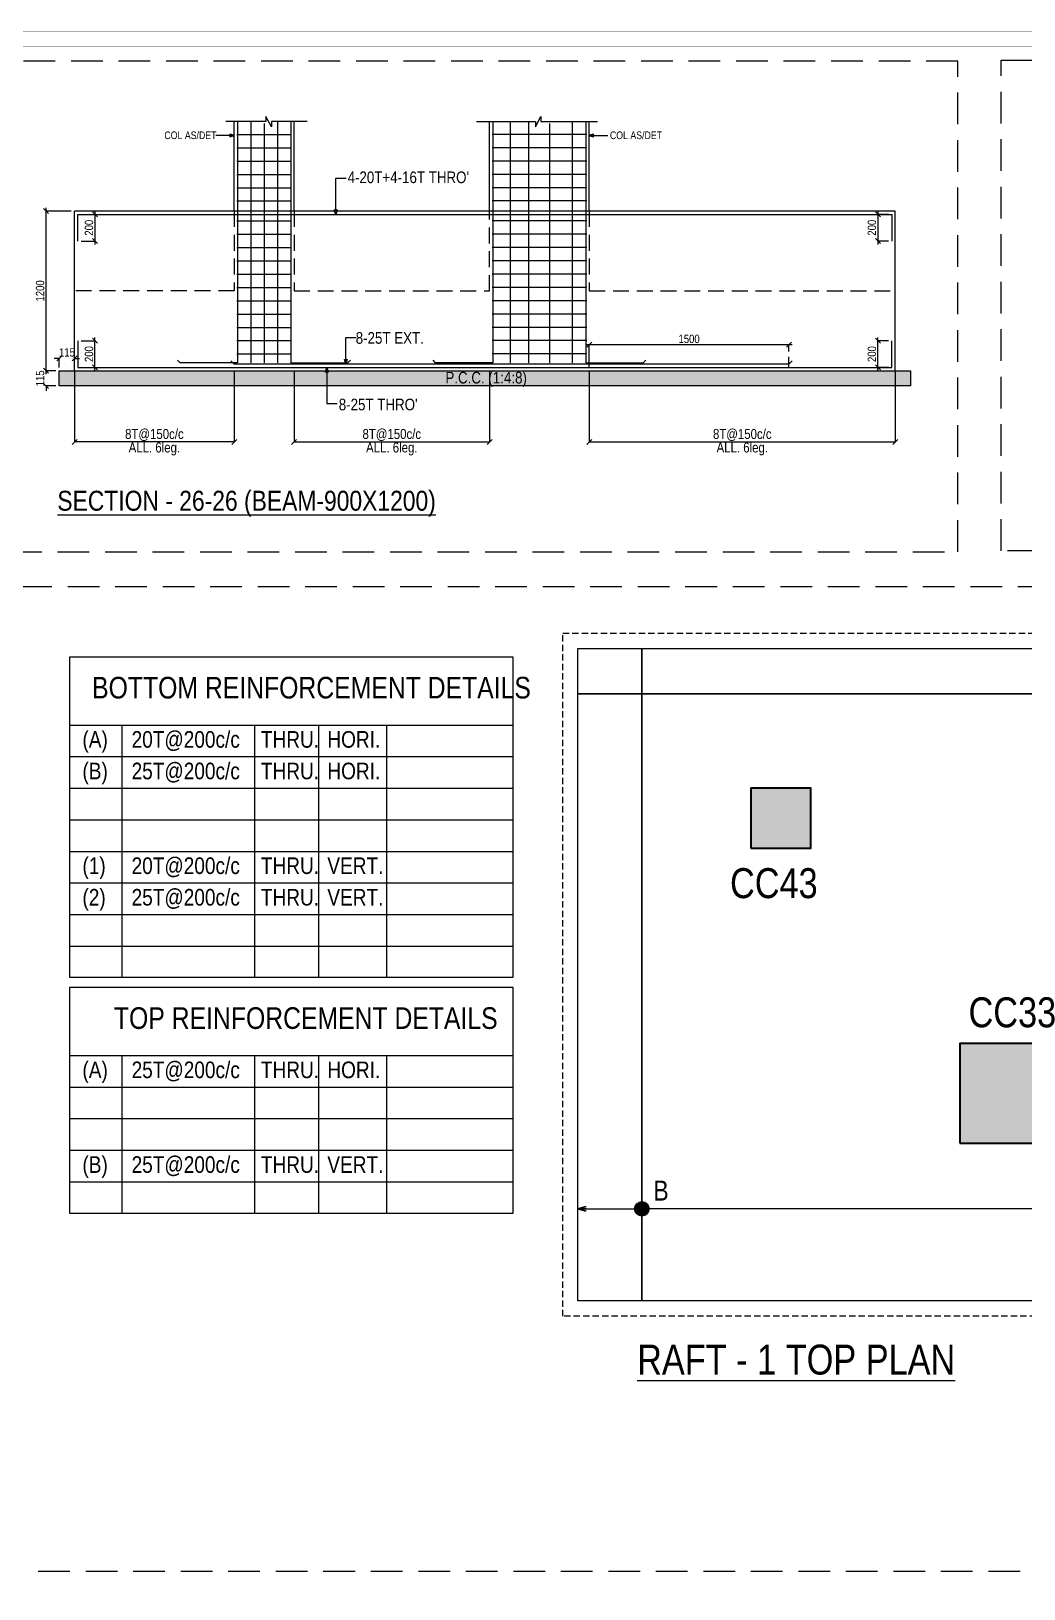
# Model space of a CAD drawing. Header units: millimetres. Extents: x 1112055 to 3390982, y -148532 to 766891.
# Drawn here: x 2405040 to 2434893, y 337488 to 384336 of the extents above; entities that cross this region are included whole.
import ezdxf

# ---------------------------------------------------------------- set-up
doc = ezdxf.new("R2010")
doc.units = ezdxf.units.MM
doc.header["$PDMODE"] = 35
doc.header["$PDSIZE"] = -25
doc.linetypes.add('Hidden', pattern=[9.525, 6.35, -3.175])
for name, color, linetype, lineweight in [('B COL. NO', 202, 'Continuous', 30), ('B COL. NO.', 3, 'Continuous', 20), ('B FINAL COLUMN', 1, 'Continuous', 30), ('B FOOTING', 49, 'Continuous', 20), ('B HATCH', 250, 'Continuous', 0), ('B P.C.C', 251, 'Continuous', 0), ('B STEEL', 34, 'Continuous', 15), ('B STEEL TEXT', 7, 'Continuous', 15), ('B TITLE BLOCK', 250, 'Continuous', 0), ('B-COL NO', 7, 'Continuous', 5), ('B-REINF-1', 32, 'Continuous', 30), ('B-ST DIM', 250, 'Continuous', 18), ('g-sol250', 250, 'Continuous', 5), ('P STEEL', 7, 'Continuous', 30)]:
    doc.layers.add(name, color=color, linetype=linetype, lineweight=lineweight)
doc.styles.add('ARIAL', font='arial.ttf')
doc.styles.add('Q1', font='g13f12d.shx', dxfattribs={"width": 0.8})
doc.styles.add('SWINC', font='swissc.ttf')
doc.styles.add('SWINS', font='swissc.ttf')
doc.dimstyles.new('BH-STD', dxfattribs={"dimscale": 0, "dimtxt": 230, "dimasz": 125, "dimexe": 0, "dimexo": 100, "dimgap": 50, "dimtad": 1, "dimdec": 0, "dimzin": 1, "dimdsep": 46, "dimtxsty": 'Q1', "dimblk": 'ARCHTICK', "dimcen": 1, "dimdle": 100, "dimclrd": 250, "dimclre": 250, "dimclrt": 256, "dimadec": 0, "dimazin": 0, "dimtfac": 1, "dimtdec": 0, "dimtix": 1, "dimtofl": 0, "dimtmove": 0, "dimatfit": 2, "dimfxl": 1, "dimtolj": 1, "dimtzin": 0, "dimlwd": 9, "dimlwe": 9, "dimarcsym": 0})
doc.dimstyles.new('BHOOMI', dxfattribs={"dimtxt": 230, "dimasz": 150, "dimexe": 10, "dimexo": 0, "dimgap": 25, "dimtad": 1, "dimdec": 0, "dimzin": 0, "dimdsep": 46, "dimtxsty": 'SWINC', "dimblk": 'OBLIQUE', "dimcen": 0.09, "dimclrd": 250, "dimclre": 250, "dimclrt": 256, "dimaunit": 1, "dimadec": 3, "dimazin": 0, "dimtfac": 1, "dimtdec": 0, "dimtofl": 0, "dimtmove": 1, "dimatfit": 3, "dimfxl": 100, "dimtolj": 1, "dimtzin": 0, "dimlwd": 9, "dimlwe": 5, "dimarcsym": 0})
doc.dimstyles.new('DIM 1', dxfattribs={"dimscale": 0, "dimtxt": 230, "dimasz": 150, "dimexe": 0.18, "dimexo": 0.0625, "dimgap": 0.5, "dimtad": 1, "dimdec": 0, "dimzin": 0, "dimdsep": 46, "dimtxsty": 'ARIAL', "dimblk": 'OBLIQUE', "dimcen": 6, "dimse1": 1, "dimse2": 1, "dimclrd": 256, "dimclrt": 256, "dimadec": 0, "dimazin": 2, "dimtfac": 0.75, "dimtdec": 0, "dimtix": 1, "dimtofl": 0, "dimtmove": 1, "dimatfit": 3, "dimldrblk": 'OPEN30', "dimfxl": 0.18, "dimfrac": 1, "dimtolj": 1, "dimtzin": 0, "dimlwd": -1, "dimarcsym": 0})

# ---------------------------------------------------------------- blocks, each defined once
blk = doc.blocks.new('_Oblique')
at = {"color": 0, "linetype": 'ByBlock', "lineweight": -2}
blk.add_line((-0.5, -0.5), (0.5, 0.5), dxfattribs=at)
blk = doc.blocks.new('*D1230')
at = {"layer": 'B-ST DIM', "color": 7, "lineweight": 9, "ltscale": 50, "transparency": 16777216}
for p, q in [((2406546, 375024), (2406958, 375024)), ((2406958, 374124), (2406958, 375124))]:
    blk.add_line(p, q, dxfattribs=at)
at = {"layer": 'B-ST DIM', "color": 7, "linetype": 'Hidden', "lineweight": 9, "ltscale": 50, "transparency": 16777216}
blk.add_line((2406546, 374224), (2406958, 374224), dxfattribs=at)
at = {"layer": 'Defpoints', "color": 0, "ltscale": 50, "transparency": 16777216}
for p in [(2406446, 375024), (2406958, 375024), (2406446, 374224)]:
    blk.add_point(p, dxfattribs=at)
at = {"layer": 'B-ST DIM', "color": 7, "lineweight": 9, "ltscale": 50, "transparency": 16777216, "xscale": 150, "yscale": 150, "zscale": 150}
for p, rotation in [((2406958, 375024), 90), ((2406958, 374224), 270)]:
    blk.add_blockref('_Oblique', p, dxfattribs=dict(at, rotation=rotation))
at = {"layer": 'B-ST DIM', "color": 7, "ltscale": 50, "transparency": 16777216, "insert": (2406780, 374624), "char_height": 250, "attachment_point": 5, "rotation": 90, "style": 'SWINC'}
blk.add_mtext('\\A1;200', dxfattribs=at)
blk = doc.blocks.new('*D1231')
at = {"layer": 'B-ST DIM', "color": 7, "lineweight": 9, "ltscale": 50, "transparency": 16777216}
for p, q in [((2405488, 374024), (2405488, 379024)), ((2406246, 378924), (2405488, 378924))]:
    blk.add_line(p, q, dxfattribs=at)
at = {"layer": 'B-ST DIM', "color": 7, "linetype": 'Hidden', "lineweight": 9, "ltscale": 50, "transparency": 16777216}
blk.add_line((2405786, 374124), (2405488, 374124), dxfattribs=at)
at = {"layer": 'Defpoints', "color": 0, "ltscale": 50, "transparency": 16777216}
for p in [(2405488, 378924), (2406346, 378924), (2405886, 374124)]:
    blk.add_point(p, dxfattribs=at)
at = {"layer": 'B-ST DIM', "color": 7, "lineweight": 9, "ltscale": 50, "transparency": 16777216, "xscale": 150, "yscale": 150, "zscale": 150}
for p, rotation in [((2405488, 378924), 90), ((2405488, 374124), 270)]:
    blk.add_blockref('_Oblique', p, dxfattribs=dict(at, rotation=rotation))
at = {"layer": 'B-ST DIM', "color": 7, "ltscale": 50, "transparency": 16777216, "insert": (2405310, 376524), "char_height": 250, "attachment_point": 5, "rotation": 90, "style": 'SWINC'}
blk.add_mtext('\\A1;1200', dxfattribs=at)
blk = doc.blocks.new('*D1232')
at = {"layer": 'B-ST DIM', "color": 7, "lineweight": 9, "ltscale": 50, "transparency": 16777216}
for p, q in [((2405488, 374124), (2405488, 374274)), ((2405786, 373664), (2405488, 373664)), ((2405488, 373664), (2405488, 373514))]:
    blk.add_line(p, q, dxfattribs=at)
at = {"layer": 'B-ST DIM', "color": 7, "linetype": 'Hidden', "lineweight": 9, "ltscale": 50, "transparency": 16777216}
blk.add_line((2405786, 374124), (2405488, 374124), dxfattribs=at)
at = {"layer": 'Defpoints', "color": 0, "ltscale": 50, "transparency": 16777216}
for p in [(2405886, 374124), (2405488, 373664), (2405886, 373664)]:
    blk.add_point(p, dxfattribs=at)
at = {"layer": 'B-ST DIM', "color": 7, "lineweight": 9, "ltscale": 50, "transparency": 16777216, "xscale": 150, "yscale": 150, "zscale": 150}
for p, rotation in [((2405488, 374124), 270), ((2405488, 373664), 90)]:
    blk.add_blockref('_Oblique', p, dxfattribs=dict(at, rotation=rotation))
at = {"layer": 'B-ST DIM', "color": 7, "ltscale": 50, "transparency": 16777216, "insert": (2405310, 373894), "char_height": 250, "attachment_point": 5, "rotation": 90, "style": 'SWINC'}
blk.add_mtext('\\A1;115', dxfattribs=at)
blk = doc.blocks.new('*D1233')
at = {"layer": 'B-ST DIM', "color": 7, "lineweight": 9, "ltscale": 50, "transparency": 16777216}
for p, q in [((2405886, 374494), (2405736, 374494)), ((2406346, 374224), (2406346, 374494)), ((2406346, 374494), (2406496, 374494))]:
    blk.add_line(p, q, dxfattribs=at)
at = {"layer": 'B-ST DIM', "color": 7, "linetype": 'Hidden', "lineweight": 9, "ltscale": 50, "transparency": 16777216}
blk.add_line((2405886, 374224), (2405886, 374494), dxfattribs=at)
at = {"layer": 'Defpoints', "color": 0, "ltscale": 50, "transparency": 16777216}
for p in [(2406346, 374494), (2405886, 374124), (2406346, 374124)]:
    blk.add_point(p, dxfattribs=at)
at = {"layer": 'B-ST DIM', "color": 7, "lineweight": 9, "ltscale": 50, "transparency": 16777216, "xscale": 150, "yscale": 150, "zscale": 150}
blk.add_blockref('_Oblique', (2405886, 374494), dxfattribs=at)
at = {"layer": 'B-ST DIM', "color": 7, "lineweight": 9, "ltscale": 50, "transparency": 16777216, "xscale": 150, "yscale": 150, "zscale": 150, "rotation": 180}
blk.add_blockref('_Oblique', (2406346, 374494), dxfattribs=at)
at = {"layer": 'B-ST DIM', "color": 7, "ltscale": 50, "transparency": 16777216, "insert": (2406116, 374672), "char_height": 250, "attachment_point": 5, "style": 'SWINC'}
blk.add_mtext('\\A1;115', dxfattribs=at)
blk = doc.blocks.new('_Open30')
at = {"color": 0, "linetype": 'ByBlock', "lineweight": -2}
for p, q in [((-1, 0.27), (0, 0)), ((0, 0), (-1, -0.27)), ((0, 0), (-1, 0))]:
    blk.add_line(p, q, dxfattribs=at)
blk = doc.blocks.new('*D1234')
at = {"layer": 'B-ST DIM', "color": 7, "lineweight": 9, "ltscale": 50, "transparency": 16777216}
for p, q in [((2430503, 374124), (2430503, 375124)), ((2430826, 375024), (2430503, 375024))]:
    blk.add_line(p, q, dxfattribs=at)
at = {"layer": 'B-ST DIM', "color": 7, "linetype": 'Hidden', "lineweight": 9, "ltscale": 50, "transparency": 16777216}
blk.add_line((2430826, 374224), (2430503, 374224), dxfattribs=at)
at = {"layer": 'Defpoints', "color": 0, "ltscale": 50, "transparency": 16777216}
for p in [(2430503, 375024), (2430926, 375024), (2430926, 374224)]:
    blk.add_point(p, dxfattribs=at)
at = {"layer": 'B-ST DIM', "color": 7, "lineweight": 9, "ltscale": 50, "transparency": 16777216, "xscale": 150, "yscale": 150, "zscale": 150}
for p, rotation in [((2430503, 375024), 90), ((2430503, 374224), 270)]:
    blk.add_blockref('_Oblique', p, dxfattribs=dict(at, rotation=rotation))
at = {"layer": 'B-ST DIM', "color": 7, "ltscale": 50, "transparency": 16777216, "insert": (2430325, 374624), "char_height": 250, "attachment_point": 5, "rotation": 90, "style": 'SWINC'}
blk.add_mtext('\\A1;200', dxfattribs=at)
blk = doc.blocks.new('*D1235')
at = {"layer": 'B-ST DIM', "color": 7, "linetype": 'Hidden', "lineweight": 9, "ltscale": 50, "transparency": 16777216}
blk.add_line((2406546, 378824), (2406958, 378824), dxfattribs=at)
at = {"layer": 'B-ST DIM', "color": 7, "lineweight": 9, "ltscale": 50, "transparency": 16777216}
for p, q in [((2406958, 378924), (2406958, 377924)), ((2406546, 378024), (2406958, 378024))]:
    blk.add_line(p, q, dxfattribs=at)
at = {"layer": 'Defpoints', "color": 0, "ltscale": 50, "transparency": 16777216}
for p in [(2406446, 378824), (2406446, 378024), (2406958, 378024)]:
    blk.add_point(p, dxfattribs=at)
at = {"layer": 'B-ST DIM', "color": 7, "lineweight": 9, "ltscale": 50, "transparency": 16777216, "xscale": 150, "yscale": 150, "zscale": 150}
for p, rotation in [((2406958, 378824), 90), ((2406958, 378024), 270)]:
    blk.add_blockref('_Oblique', p, dxfattribs=dict(at, rotation=rotation))
at = {"layer": 'B-ST DIM', "color": 7, "ltscale": 50, "transparency": 16777216, "insert": (2406780, 378424), "char_height": 250, "attachment_point": 5, "rotation": 90, "style": 'SWINC'}
blk.add_mtext('\\A1;200', dxfattribs=at)
blk = doc.blocks.new('*D1236')
at = {"layer": 'B-ST DIM', "color": 7, "lineweight": 9, "ltscale": 50, "transparency": 16777216}
for p, q in [((2430503, 378924), (2430503, 377924)), ((2430826, 378024), (2430503, 378024))]:
    blk.add_line(p, q, dxfattribs=at)
at = {"layer": 'B-ST DIM', "color": 7, "linetype": 'Hidden', "lineweight": 9, "ltscale": 50, "transparency": 16777216}
blk.add_line((2430826, 378824), (2430503, 378824), dxfattribs=at)
at = {"layer": 'Defpoints', "color": 0, "ltscale": 50, "transparency": 16777216}
for p in [(2430926, 378824), (2430503, 378024), (2430926, 378024)]:
    blk.add_point(p, dxfattribs=at)
at = {"layer": 'B-ST DIM', "color": 7, "lineweight": 9, "ltscale": 50, "transparency": 16777216, "xscale": 150, "yscale": 150, "zscale": 150}
for p, rotation in [((2430503, 378824), 90), ((2430503, 378024), 270)]:
    blk.add_blockref('_Oblique', p, dxfattribs=dict(at, rotation=rotation))
at = {"layer": 'B-ST DIM', "color": 7, "ltscale": 50, "transparency": 16777216, "insert": (2430325, 378424), "char_height": 250, "attachment_point": 5, "rotation": 90, "style": 'SWINC'}
blk.add_mtext('\\A1;200', dxfattribs=at)
blk = doc.blocks.new('*D1237')
at = {"layer": 'B-ST DIM', "color": 250, "lineweight": 5, "ltscale": 50, "transparency": 16777216}
for p, q in [((2412946, 374124), (2412946, 371973)), ((2418826, 374124), (2418826, 371973))]:
    blk.add_line(p, q, dxfattribs=at)
at = {"layer": 'B-ST DIM', "color": 250, "lineweight": 9, "ltscale": 50, "transparency": 16777216}
blk.add_line((2412946, 371983), (2418826, 371983), dxfattribs=at)
at = {"layer": 'Defpoints', "color": 0, "ltscale": 50, "transparency": 16777216}
for p in [(2412946, 374124), (2418826, 374124), (2418826, 371983)]:
    blk.add_point(p, dxfattribs=at)
at = {"layer": 'B-ST DIM', "color": 250, "lineweight": 9, "ltscale": 50, "transparency": 16777216, "xscale": 150, "yscale": 150, "zscale": 150, "rotation": 180}
blk.add_blockref('_Oblique', (2412946, 371983), dxfattribs=at)
at = {"layer": 'B-ST DIM', "color": 250, "lineweight": 9, "ltscale": 50, "transparency": 16777216, "xscale": 150, "yscale": 150, "zscale": 150}
blk.add_blockref('_Oblique', (2418826, 371983), dxfattribs=at)
at = {"layer": 'B-ST DIM', "color": 7, "ltscale": 50, "transparency": 16777216, "char_height": 300, "attachment_point": 5, "style": 'SWINC'}
for s, insert in [('\\A1;8T@150c/c', (2415886, 372191)), ('\\A1;ALL. 6leg.', (2415886, 371770))]:
    blk.add_mtext(s, dxfattribs=dict(at, insert=insert))
blk = doc.blocks.new('*D1238')
at = {"layer": 'B-ST DIM', "color": 250, "lineweight": 5, "ltscale": 50, "transparency": 16777216}
for p, q in [((2406346, 374124), (2406346, 371973)), ((2411146, 374124), (2411146, 371973))]:
    blk.add_line(p, q, dxfattribs=at)
at = {"layer": 'B-ST DIM', "color": 250, "lineweight": 9, "ltscale": 50, "transparency": 16777216}
blk.add_line((2411146, 371983), (2406346, 371983), dxfattribs=at)
at = {"layer": 'Defpoints', "color": 0, "ltscale": 50, "transparency": 16777216}
for p in [(2406346, 374124), (2411146, 374124), (2406346, 371983)]:
    blk.add_point(p, dxfattribs=at)
at = {"layer": 'B-ST DIM', "color": 250, "lineweight": 9, "ltscale": 50, "transparency": 16777216, "xscale": 150, "yscale": 150, "zscale": 150, "rotation": 180}
blk.add_blockref('_Oblique', (2406346, 371983), dxfattribs=at)
at = {"layer": 'B-ST DIM', "color": 250, "lineweight": 9, "ltscale": 50, "transparency": 16777216, "xscale": 150, "yscale": 150, "zscale": 150}
blk.add_blockref('_Oblique', (2411146, 371983), dxfattribs=at)
at = {"layer": 'B-ST DIM', "color": 7, "ltscale": 50, "transparency": 16777216, "char_height": 300, "attachment_point": 5, "style": 'SWINC'}
for s, insert in [('\\A1;8T@150c/c', (2408746, 372191)), ('\\A1;ALL. 6leg.', (2408746, 371770))]:
    blk.add_mtext(s, dxfattribs=dict(at, insert=insert))
blk = doc.blocks.new('*D1239')
at = {"layer": 'B-ST DIM', "color": 250, "lineweight": 5, "ltscale": 50, "transparency": 16777216}
for p, q in [((2421826, 374124), (2421826, 371973)), ((2431026, 374124), (2431026, 371973))]:
    blk.add_line(p, q, dxfattribs=at)
at = {"layer": 'B-ST DIM', "color": 250, "lineweight": 9, "ltscale": 50, "transparency": 16777216}
blk.add_line((2421826, 371983), (2431026, 371983), dxfattribs=at)
at = {"layer": 'Defpoints', "color": 0, "ltscale": 50, "transparency": 16777216}
for p in [(2421826, 374124), (2431026, 374124), (2431026, 371983)]:
    blk.add_point(p, dxfattribs=at)
at = {"layer": 'B-ST DIM', "color": 250, "lineweight": 9, "ltscale": 50, "transparency": 16777216, "xscale": 150, "yscale": 150, "zscale": 150, "rotation": 180}
blk.add_blockref('_Oblique', (2421826, 371983), dxfattribs=at)
at = {"layer": 'B-ST DIM', "color": 250, "lineweight": 9, "ltscale": 50, "transparency": 16777216, "xscale": 150, "yscale": 150, "zscale": 150}
blk.add_blockref('_Oblique', (2431026, 371983), dxfattribs=at)
at = {"layer": 'B-ST DIM', "color": 7, "ltscale": 50, "transparency": 16777216, "char_height": 300, "attachment_point": 5, "style": 'SWINC'}
for s, insert in [('\\A1;8T@150c/c', (2426426, 372191)), ('\\A1;ALL. 6leg.', (2426426, 371770))]:
    blk.add_mtext(s, dxfattribs=dict(at, insert=insert))
blk = doc.blocks.new('*D1243')
at = {"layer": 'B-ST DIM', "color": 7, "lineweight": 9, "ltscale": 50, "transparency": 16777216}
for p, q in [((2427926, 374902), (2421726, 374902)), ((2421826, 374224), (2421826, 374902))]:
    blk.add_line(p, q, dxfattribs=at)
at = {"layer": 'B-ST DIM', "color": 7, "linetype": 'Hidden', "lineweight": 9, "ltscale": 50, "transparency": 16777216}
blk.add_line((2427826, 374224), (2427826, 374902), dxfattribs=at)
at = {"layer": 'Defpoints', "color": 0, "ltscale": 50, "transparency": 16777216}
for p in [(2421826, 374902), (2421826, 374124), (2427826, 374124)]:
    blk.add_point(p, dxfattribs=at)
at = {"layer": 'B-ST DIM', "color": 7, "lineweight": 9, "ltscale": 50, "transparency": 16777216, "xscale": 150, "yscale": 150, "zscale": 150, "rotation": 180}
blk.add_blockref('_Oblique', (2421826, 374902), dxfattribs=at)
at = {"layer": 'B-ST DIM', "color": 7, "lineweight": 9, "ltscale": 50, "transparency": 16777216, "xscale": 150, "yscale": 150, "zscale": 150}
blk.add_blockref('_Oblique', (2427826, 374902), dxfattribs=at)
at = {"layer": 'B-ST DIM', "color": 7, "ltscale": 50, "transparency": 16777216, "insert": (2424826, 375080), "char_height": 250, "attachment_point": 5, "style": 'SWINC'}
blk.add_mtext('\\A1;1500', dxfattribs=at)

msp = doc.modelspace()

# ---------------------------------------------------------------- hatches: boundary and pattern name
at = {"layer": 'B HATCH', "lineweight": 0}
h = msp.add_hatch(dxfattribs=at)
h.set_pattern_fill('AR-CONC', color=250, scale=3, style=0)
h.set_pattern_definition([(50, (850314.95, -145922.66), (546.55401, -47.81726), [57.15, -628.65]), (355, (850314.95, -145922.66), (-105.73026, 573.17054), [45.72, -502.92175]), (100.451445, (850360.5, -145926.65), (440.82374, 525.35326), [48.57003, -534.27073]), (46.1842, (850314.95, -145770.26), (813.23712, -126.12698), [85.725, -942.975]), (96.63556, (850382.7, -145780.8), (712.2124, 742.27837), [72.85507, -801.40682]), (351.18415, (850314.95, -145770.3), (712.2124, 742.27837), [68.5799, -754.3792]), (21, (850391.15, -145808.36), (454.84317, -306.7956), [57.15, -628.65]), (326, (850391.15, -145808.36), (185.40609, 552.5639), [45.72, -502.92]), (71.451445, (850429.05, -145833.93), (640.24926, 245.7683), [48.57003, -534.26981]), (37.5, (850314.95, -145922.66), (9.26581, 253.665117), [0, -496.824, 0, -510.54, 0, -504.825]), (7.5, (850314.95, -145922.66), (200.458988, 300.541724), [0, -291.084, 0, -485.394, 0, -192.405]), (327.5, (850145.02, -145922.66), (406.771786, -17.186232), [0, -190.5, 0, -594.36, 0, -788.67]), (317.5, (850068.82, -145922.66), (444.387544, 76.27947), [0, -247.65, 0, -394.716, 0, -560.07])])
h.paths.add_polyline_path([(2431485.9, 373663.7), (2431485.9, 374123.7), (2405885.9, 374123.7), (2405885.9, 373663.7)])
at = {"layer": 'B STEEL TEXT', "lineweight": 5}
h = msp.add_hatch(color=256, dxfattribs=at)
h.dxf.hatch_style = 1
edge = h.paths.add_edge_path()
edge.add_arc((2423406.5, 348917), 218.3, 0, 360)
at = {"layer": 'g-sol250'}
h = msp.add_hatch(color=250, dxfattribs=at)
h.dxf.hatch_style = 1
h.paths.add_polyline_path([(2426683.8, 359767.9), (2428483.8, 359767.9), (2428483.8, 361567.9), (2426683.8, 361567.9)])
h = msp.add_hatch(color=250, dxfattribs=at)
h.dxf.hatch_style = 1
h.paths.add_polyline_path([(2426683.9, 359767.9), (2428483.9, 359767.9), (2428483.9, 361567.9), (2426683.9, 361567.9)])
h = msp.add_hatch(color=250, dxfattribs=at)
h.dxf.hatch_style = 1
h.paths.add_polyline_path([(2432970.5, 350887.9), (2435970.5, 350887.9), (2435970.5, 353887.9), (2432970.5, 353887.9)])

# ---------------------------------------------------------------- linework, layer by layer
at = {"layer": 'B FINAL COLUMN', "color": 1}
for points in [[(2426683.8, 359767.9), (2428483.8, 359767.9), (2428483.8, 361567.9), (2426683.8, 361567.9)], [(2432970.5, 350887.9), (2435970.5, 350887.9), (2435970.5, 353887.9), (2432970.5, 353887.9)]]:
    msp.add_lwpolyline(points, close=True, dxfattribs=at)
at = {"layer": 'B FINAL COLUMN', "color": 4}
msp.add_lwpolyline([(2426683.9, 359767.9), (2428483.9, 359767.9), (2428483.9, 361567.9), (2426683.9, 361567.9)], close=True, dxfattribs=at)
at = {"layer": 'B FOOTING', "color": 1, "lineweight": 13, "ltscale": 10}
for p, q in [((2411145.9, 378923.7), (2411145.9, 381615.6)), ((2412945.9, 378923.7), (2412945.9, 381615.6)), ((2418825.9, 378923.7), (2418825.9, 381615.6)), ((2421825.9, 378923.7), (2421825.9, 381615.6))]:
    msp.add_line(p, q, dxfattribs=at)
at = {"layer": 'B FOOTING'}
for p, q in [((2406345.9, 374123.7), (2406345.9, 378923.7)), ((2431025.9, 378923.7), (2406345.9, 378923.7)), ((2431025.9, 374123.7), (2431025.9, 378923.7))]:
    msp.add_line(p, q, dxfattribs=at)
at = {"layer": 'B FOOTING', "color": 1, "lineweight": 13, "ltscale": 10}
for points in [[(2413343.3, 381615.6), (2412265.6, 381615.6), (2412265.6, 381457.2), (2412100.3, 381766.6), (2412100.3, 381615.6), (2410896.3, 381615.6)], [(2418428.5, 381615.6), (2420206.2, 381615.6), (2420206.2, 381457.2), (2420371.5, 381766.6), (2420371.5, 381615.6), (2422075.5, 381615.6)]]:
    msp.add_lwpolyline(points, dxfattribs=at)
at = {"layer": 'B FOOTING'}
for points in [[(2405885.9, 374123.7), (2431485.9, 374123.7), (2431485.9, 373663.7), (2405885.9, 373663.7)], [(2421484.8, 365768.2), (2439371.3, 365768.2), (2439371.3, 346147.9), (2421484.8, 346147.9)]]:
    msp.add_lwpolyline(points, close=True, dxfattribs=at)
at = {"layer": 'B P.C.C', "color": 250, "linetype": 'Hidden', "lineweight": 0, "ltscale": 150}
for points in [[(2432908.8, 383433.7), (2402976, 383433.7), (2402976, 368678.7), (2432908.8, 368678.7)], [(2434216.1, 383458.8), (2458219, 383458.8), (2458219, 368703.8), (2434216.1, 368703.8)], [(2384708.1, 367637), (2441925.4, 367637), (2441925.4, 338008.9), (2384708.1, 338008.9)]]:
    msp.add_lwpolyline(points, close=True, dxfattribs=at)
at = {"layer": 'B P.C.C', "color": 250, "linetype": 'Hidden', "lineweight": 0, "ltscale": 75}
for points in [[(2411145.9, 378923.7), (2411145.9, 376523.7), (2406345.9, 376523.7)], [(2412945.9, 378923.7), (2412945.9, 376523.7), (2418825.9, 376523.7), (2418825.9, 378923.7)], [(2421825.9, 378923.7), (2421825.9, 376523.7), (2431025.9, 376523.7)]]:
    msp.add_lwpolyline(points, dxfattribs=at)
at = {"layer": 'B P.C.C', "color": 250, "linetype": 'Hidden', "lineweight": 0, "ltscale": 30}
msp.add_lwpolyline([(2421024.8, 366228.2), (2439831.3, 366228.2), (2439831.3, 345687.9), (2421024.8, 345687.9)], close=True, dxfattribs=at)
at = {"layer": 'B STEEL'}
for p, q in [((2411045.9, 374423.7), (2411145.9, 374323.7)), ((2427825.9, 374323.7), (2411145.9, 374323.7)), ((2427925.9, 374423.7), (2427825.9, 374323.7))]:
    msp.add_line(p, q, dxfattribs=at)
for points in [[(2406445.9, 378023.7), (2406445.9, 378823.7), (2430925.9, 378823.7), (2430925.9, 378023.7)], [(2406445.9, 375023.7), (2406445.9, 374223.7), (2430925.9, 374223.7), (2430925.9, 375023.7)]]:
    msp.add_lwpolyline(points, dxfattribs=at)
at = {"layer": 'B STEEL TEXT', "color": 250, "lineweight": 9}
for p, q in [((2406204.4, 363466.3), (2419525.7, 363466.3)), ((2407771.7, 363466.3), (2407771.7, 355869.5)), ((2411765.3, 355869.5), (2411765.3, 363466.3)), ((2413691.8, 355869.5), (2413691.8, 363466.3)), ((2415737.8, 355869.5), (2415737.8, 363466.3)), ((2406204.4, 362516.7), (2419525.7, 362516.7)), ((2406204.4, 361567.1), (2419525.7, 361567.1)), ((2406204.4, 360617.5), (2419525.7, 360617.5)), ((2406204.4, 359667.9), (2419525.7, 359667.9)), ((2406204.4, 358718.3), (2419525.7, 358718.3)), ((2406204.4, 357768.7), (2419525.7, 357768.7)), ((2406204.4, 356819.1), (2419525.7, 356819.1)), ((2406204.4, 353528.1), (2419525.7, 353528.1)), ((2407771.7, 353528.1), (2407771.7, 348780.1)), ((2411765.3, 348780.1), (2411765.3, 353528.1)), ((2413691.8, 348780.1), (2413691.8, 353528.1)), ((2415737.8, 348780.1), (2415737.8, 353528.1)), ((2406204.4, 352578.5), (2419525.7, 352578.5)), ((2406204.4, 351628.9), (2419525.7, 351628.9)), ((2406204.4, 350679.3), (2419525.7, 350679.3)), ((2406204.4, 349729.7), (2419525.7, 349729.7))]:
    msp.add_line(p, q, dxfattribs=at)
for points in [[(2406204.4, 365519.4), (2419525.7, 365519.4), (2419525.7, 355869.5), (2406204.4, 355869.5)], [(2406204.4, 355581.2), (2419525.7, 355581.2), (2419525.7, 348780.1), (2406204.4, 348780.1)]]:
    msp.add_lwpolyline(points, close=True, dxfattribs=at)
at = {"layer": 'B STEEL TEXT', "lineweight": 5}
msp.add_circle((2423406.5, 348917), 218.3, dxfattribs=at)
at = {"layer": 'B TITLE BLOCK', "color": 1, "const_width": 10.1}
msp.add_lwpolyline([(2383811.2, 384330.6), (2383811.2, 291134.9), (2523525.9, 291134.9), (2523525.9, 384330.6)], close=True, dxfattribs=at)
at = {"layer": 'B TITLE BLOCK', "color": 250, "lineweight": 0, "const_width": 10.1}
msp.add_lwpolyline([(2384259.6, 383882.2), (2384259.6, 291583.3), (2523077.4, 291583.3), (2523077.4, 383882.2)], close=True, dxfattribs=at)
at = {"layer": 'B-REINF-1', "color": 25, "lineweight": 25}
msp.add_line((2423406.5, 346147.9), (2423406.5, 365768.2), dxfattribs=at)
at = {"layer": 'B-REINF-1', "lineweight": 25}
msp.add_line((2421484.8, 364407), (2439371.3, 364407), dxfattribs=at)
at = {"layer": 'P STEEL', "color": 250, "lineweight": 0}
for p, q in [((2411645.9, 381615.6), (2411645.9, 374360.4)), ((2412045.9, 381558.5), (2412045.9, 374360.4)), ((2412445.9, 381615.6), (2412445.9, 374360.4)), ((2419440.7, 381615.6), (2419440.7, 374360.4)), ((2419997.5, 381615.6), (2419997.5, 374360.4)), ((2420623.5, 381558.5), (2420623.5, 374360.4)), ((2421310.7, 381615.6), (2421310.7, 374360.4)), ((2411220.9, 381228), (2412870.9, 381228)), ((2421750.9, 381228), (2418900.9, 381228)), ((2411220.9, 380828), (2412870.9, 380828)), ((2411220.9, 380428), (2412870.9, 380428)), ((2421750.9, 380828), (2418900.9, 380828)), ((2421750.9, 380428), (2418900.9, 380428)), ((2411220.9, 380028), (2412870.9, 380028)), ((2421750.9, 380028), (2418900.9, 380028)), ((2411220.9, 379628), (2412870.9, 379628)), ((2421750.9, 379628), (2418900.9, 379628)), ((2411220.9, 379228), (2412870.9, 379228)), ((2421750.9, 379228), (2418900.9, 379228)), ((2411220.9, 378628), (2412870.9, 378628)), ((2421750.9, 378628), (2418900.9, 378628)), ((2411220.9, 378228), (2412870.9, 378228)), ((2421750.9, 378228), (2418900.9, 378228)), ((2411220.9, 377828), (2412870.9, 377828)), ((2421750.9, 377828), (2418900.9, 377828)), ((2411220.9, 377428), (2412870.9, 377428)), ((2421750.9, 377428), (2418900.9, 377428)), ((2411220.9, 377028), (2412870.9, 377028)), ((2421750.9, 377028), (2418900.9, 377028)), ((2411220.9, 376628), (2412870.9, 376628)), ((2411220.9, 376228), (2412870.9, 376228)), ((2421750.9, 376628), (2418900.9, 376628)), ((2421750.9, 376228), (2418900.9, 376228)), ((2411220.9, 375828), (2412870.9, 375828)), ((2421750.9, 375828), (2418900.9, 375828)), ((2411220.9, 375428), (2412870.9, 375428)), ((2421750.9, 375428), (2418900.9, 375428)), ((2411220.9, 375028), (2412870.9, 375028)), ((2421750.9, 375028), (2418900.9, 375028)), ((2411220.9, 374628), (2412870.9, 374628)), ((2421750.9, 374628), (2418900.9, 374628))]:
    msp.add_line(p, q, dxfattribs=at)
for points in [[(2411245.9, 381615.6), (2411245.9, 374360.4), (2409523.9, 374360.4), (2409445.9, 374442.1)], [(2412845.9, 381615.6), (2412845.9, 374360.4), (2414567.9, 374360.4), (2414645.9, 374442.1)], [(2418925.9, 381615.6), (2418925.9, 374360.4), (2417203.9, 374360.4), (2417125.9, 374442.1)], [(2421725.9, 381615.6), (2421725.9, 374360.4), (2423447.9, 374360.4), (2423525.9, 374442.1)]]:
    msp.add_lwpolyline(points, dxfattribs=at)

# ---------------------------------------------------------------- texts
at = {"layer": 'B COL. NO', "lineweight": 30, "style": 'SWINC'}
for s, p in [('BOTTOM REINFORCEMENT DETAILS', (2406872.8, 364266.6)), ('TOP REINFORCEMENT DETAILS', (2407529.5, 354328.5))]:
    msp.add_text(s, height=650, dxfattribs=at).set_placement(p)
at = {"layer": 'B COL. NO.', "style": 'SWINC'}
for s, p in [('CC43', (2426058.5, 358261.8)), ('CC33', (2433230.7, 354377.7)), ('%%URAFT - 1 TOP PLAN', (2423264.8, 343932.9))]:
    msp.add_text(s, height=900, dxfattribs=at).set_placement(p)
at = {"layer": 'B STEEL TEXT', "lineweight": 5}
for s, height, style, p in [('COL AS/DET', 230, 'SWINS', (2409047.2, 381089.4)), ('COL AS/DET', 230, 'SWINS', (2422445.5, 381089.4)), ('(A)', 500, 'SWINC', (2406582.7, 362785.1)), ('(B)', 500, 'SWINC', (2406582.7, 361835.5)), ('(1)', 500, 'SWINC', (2406582.7, 358986.8)), ('(2)', 500, 'SWINC', (2406582.7, 358037.2)), ('(A)', 500, 'SWINC', (2406582.7, 352847)), ('(B)', 500, 'SWINC', (2406582.7, 349998.2))]:
    msp.add_text(s, height=height, dxfattribs=dict(at, style=style)).set_placement(p)
at = {"layer": 'B STEEL TEXT', "lineweight": 9, "style": 'SWINC'}
for s, height, p in [("4-20T+4-16T THRO'", 350, (2414556.3, 379765.3)), ('8-25T EXT.', 350, (2414800.5, 374934.2)), ('P.C.C. (1:4:8)', 350, (2417498.2, 373739)), ("8-25T THRO'", 350, (2414290.5, 372932)), ('B', 600, (2423754.8, 349165.4))]:
    msp.add_text(s, height=height, dxfattribs=at).set_placement(p)
at = {"layer": 'B TITLE BLOCK', "color": 251, "char_height": 253.313, "attachment_point": 2, "style": 'SWINC'}
for insert in [(2590169.2, 343686.7), (2664545.4, 343686.7)]:
    msp.add_mtext_dynamic_manual_height_columns('\\pxsm1,qj;{\\fBankGothic Lt BT|b0|i0|c0|p34;BHOOMI\\P\\ps*,q*;\\fGost|b0|i0|c0|p2;\\H0.8x;- CONSULTANTS -\\C1; }', width=662363.048, gutter_width=0, heights=[93168.9], dxfattribs=dict(at, insert=insert))
at = {"layer": 'B-COL NO', "color": 3, "lineweight": 15, "style": 'SWINC'}
msp.add_text('%%USECTION - 26-26 (BEAM-900X1200)', height=600, dxfattribs=at).set_placement((2405827.6, 369912.9))
at = {"layer": 'B-REINF-1', "lineweight": 25, "style": 'SWINC'}
for s, p in [('20T@200c/c', (2408060.7, 362785.1)), ('THRU.', (2411949, 362785.1)), ('HORI.', (2413947.7, 362785.1)), ('20T@200c/c', (2408060.7, 358986.8)), ('THRU.', (2411949, 358986.8)), ('VERT.', (2413947.7, 358986.8)), ('25T@200c/c', (2408060.7, 352847)), ('THRU.', (2411949, 352847)), ('HORI.', (2413947.7, 352847))]:
    msp.add_text(s, height=500, dxfattribs=at).set_placement(p)
at = {"layer": 'B-REINF-1', "color": 6, "lineweight": 25, "style": 'SWINC'}
for s, p in [('25T@200c/c', (2408060.7, 361835.5)), ('THRU.', (2411949, 361835.5)), ('HORI.', (2413947.7, 361835.5)), ('25T@200c/c', (2408060.7, 358037.2)), ('THRU.', (2411949, 358037.2)), ('VERT.', (2413947.7, 358037.2))]:
    msp.add_text(s, height=500, dxfattribs=at).set_placement(p)
at = {"layer": 'B-REINF-1', "color": 25, "lineweight": 25, "style": 'SWINC'}
for s, p in [('25T@200c/c', (2408060.7, 349998.2)), ('THRU.', (2411949, 349998.2)), ('VERT.', (2413947.7, 349998.2))]:
    msp.add_text(s, height=500, dxfattribs=at).set_placement(p)

# ---------------------------------------------------------------- dimensions: what is measured, and where the dimension line sits
at = {"layer": 'B-ST DIM', "ltscale": 50}
for base, p1, p2, angle, picture, middle in [((2405488.3, 378923.7), (2405885.9, 374123.7), (2406345.9, 378923.7), 90, '*D1231', (2405309.8, 376523.7)), ((2406958.1, 378023.7), (2406445.9, 378823.7), (2406445.9, 378023.7), 270, '*D1235', (2406779.6, 378423.7)), ((2430503.4, 378023.7), (2430925.9, 378823.7), (2430925.9, 378023.7), 270, '*D1236', (2430324.9, 378423.7)), ((2406958.1, 375023.7), (2406445.9, 374223.7), (2406445.9, 375023.7), 90, '*D1230', (2406779.6, 374623.7)), ((2421825.9, 374901.6), (2427825.9, 374123.7), (2421825.9, 374123.7), 180, '*D1243', (2424825.9, 375079.9)), ((2430503.4, 375023.7), (2430925.9, 374223.7), (2430925.9, 375023.7), 90, '*D1234', (2430324.9, 374623.7)), ((2405488.3, 373663.7), (2405885.9, 374123.7), (2405885.9, 373663.7), 90, '*D1232', (2405309.9, 373893.7))]:
    dim = msp.add_linear_dim(base=base, p1=p1, p2=p2, angle=angle, dimstyle='BH-STD', override={"dimscale": 1, "dimtxt": 250, "dimasz": 150, "dimlfac": 0.25, "dimtxsty": 'SWINC', "dimblk1": 'Oblique', "dimblk2": 'Oblique', "dimsah": 1, "dimclrd": 7, "dimclre": 7, "dimclrt": 7}, dxfattribs=at)
    dim.commit()
    dim.dimension.update_dxf_attribs({"geometry": picture, "text_midpoint": middle})
dim = msp.add_linear_dim(base=(2406345.9, 374494), p1=(2405885.9, 374123.7), p2=(2406345.9, 374123.7), dimstyle='BH-STD', override={"dimscale": 1, "dimtxt": 250, "dimasz": 150, "dimlfac": 0.25, "dimtxsty": 'SWINC', "dimblk1": 'Oblique', "dimblk2": 'Oblique', "dimsah": 1, "dimclrd": 7, "dimclre": 7, "dimclrt": 7}, dxfattribs=at)
dim.commit()
dim.dimension.update_dxf_attribs({"geometry": '*D1233', "text_midpoint": (2406115.9, 374672.4)})
dim = msp.add_linear_dim(base=(2406345.9, 371983.5), p1=(2411145.9, 374123.7), p2=(2406345.9, 374123.7), angle=180, text='8T@150c/c\\XALL. 6leg.', dimstyle='BHOOMI', override={"dimtxt": 300, "dimclrt": 7}, dxfattribs=at)
dim.commit()
dim.dimension.update_dxf_attribs({"geometry": '*D1238', "text_midpoint": (2408745.9, 371983.5)})
for base, p1, p2, picture, middle in [((2418825.9, 371983.5), (2412945.9, 374123.7), (2418825.9, 374123.7), '*D1237', (2415885.9, 371983.5)), ((2431025.9, 371983.5), (2421825.9, 374123.7), (2431025.9, 374123.7), '*D1239', (2426425.9, 371983.5))]:
    dim = msp.add_linear_dim(base=base, p1=p1, p2=p2, text='8T@150c/c\\XALL. 6leg.', dimstyle='BHOOMI', override={"dimtxt": 300, "dimclrt": 7}, dxfattribs=at)
    dim.commit()
    dim.dimension.update_dxf_attribs({"geometry": picture, "text_midpoint": middle})

# ---------------------------------------------------------------- leaders
at = {"layer": 'B STEEL TEXT', "lineweight": 5}
for points, override in [([(2411156.6, 381194.3), (2410592.2, 381194.3)], {"dimscale": 1, "dimtad": 0, "dimtxsty": 'SWINC', "dimfxlon": 1, "dimlwd": 5, "dimarcsym": 2}), ([(2421815.2, 381194.3), (2422379.6, 381194.3)], {"dimscale": 1, "dimtad": 0, "dimtxsty": 'SWINC', "dimfxlon": 1, "dimlwd": 5, "dimarcsym": 2}), ([(2414198, 378823.7), (2414198, 379912), (2414509, 379912)], {"dimscale": 1, "dimtad": 0, "dimtxsty": 'SWINC', "dimfxlon": 1, "dimlwd": 5, "dimarcsym": 2}), ([(2414500.3, 374323.7), (2414500.3, 375121.2), (2414811.4, 375121.2)], {"dimscale": 1, "dimtad": 0, "dimtxsty": 'SWINC', "dimfxlon": 1, "dimlwd": 5, "dimarcsym": 2}), ([(2413932.1, 374223.7), (2413932.1, 373135.4), (2414243.2, 373135.4)], {"dimscale": 1, "dimtad": 0, "dimtxsty": 'SWINC', "dimfxlon": 1, "dimlwd": 5, "dimarcsym": 2}), ([(2421484.8, 348917), (2423406.5, 348917)], {"dimscale": 1, "dimasz": 250, "dimtad": 0, "dimtxsty": 'SWINC', "dimclrd": 250, "dimfxlon": 1, "dimlwd": 0, "dimarcsym": 2}), ([(2439371.3, 348917), (2423406.5, 348917)], {"dimscale": 1, "dimasz": 250, "dimtad": 0, "dimtxsty": 'SWINC', "dimclrd": 250, "dimfxlon": 1, "dimlwd": 0, "dimarcsym": 2})]:
    msp.add_leader(points, dimstyle='DIM 1', override=override, dxfattribs=at)

doc.saveas('drawing.dxf')
